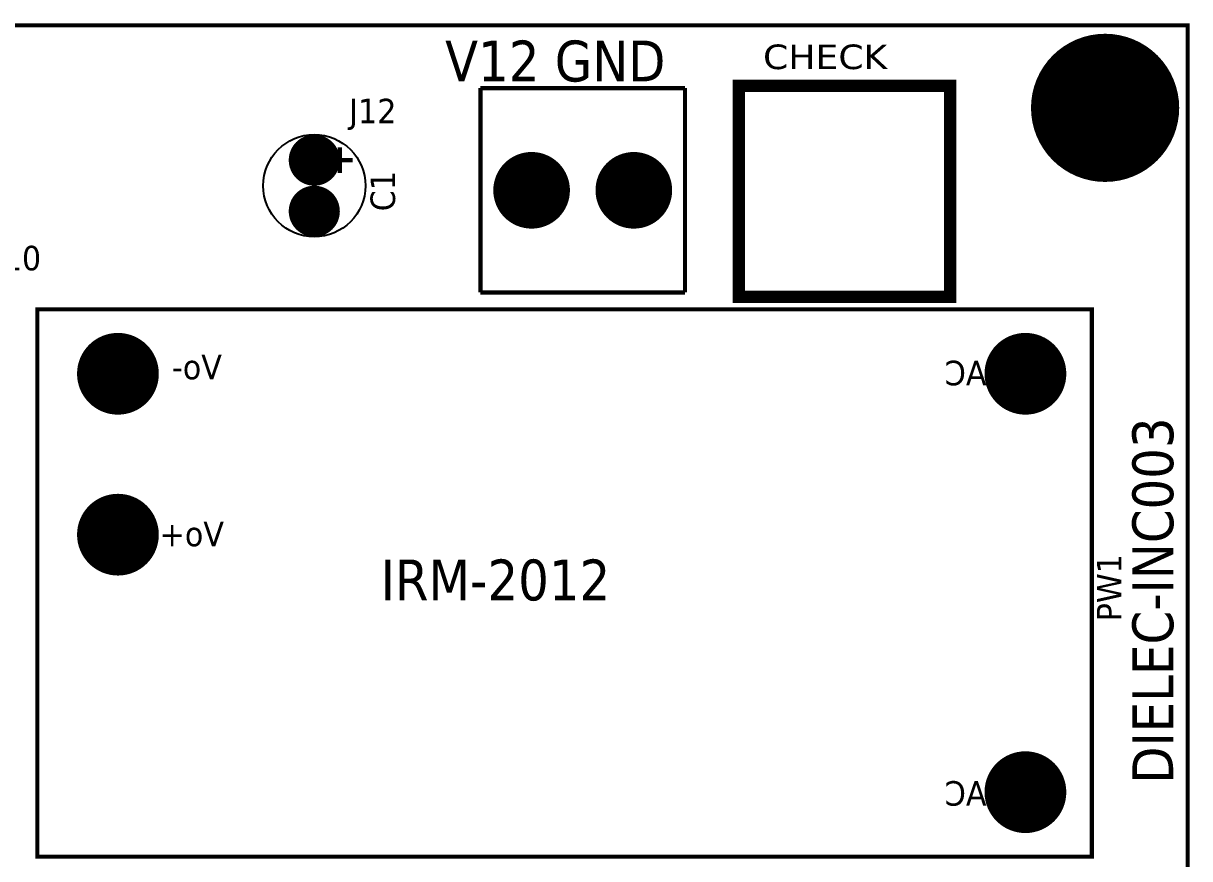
# Model space of a CAD drawing. Header units: millimetres. Extents: x 123.5 to 144.3, y 105.4 to 121.6.
# Drawn here: x 133.797 to 137.22, y 113.527 to 115.98 of the extents above; entities that cross this region are included whole.
import ezdxf

# ---------------------------------------------------------------- set-up
doc = ezdxf.new("R2010")
doc.units = ezdxf.units.MM
doc.layers.add('DESC', color=250, linetype='Continuous')
doc.styles.get("Standard").update_dxf_attribs({"font": 'tahoma.ttf'})

# ---------------------------------------------------------------- blocks, each defined once
blk = doc.blocks.new('EPAD')
at = {"const_width": 0.5}
blk.add_lwpolyline([(-0.25, 0, 1), (0.25, 0, 1)], format="xyb", close=True, dxfattribs=at)
blk = doc.blocks.new('IncubadoraCard')
for points, const_width in [([(129.93, 110.7993), (135.0875, 110.7993), (135.0875, 114.5355), (129.93, 114.5355), (129.93, 110.7993)], 0.008), ([(129.93, 110.7993), (135.0875, 110.7993), (135.0875, 114.5355), (129.93, 114.5355), (129.93, 110.7993)], 0.008), ([(129.93, 110.7993), (135.0875, 110.7993), (135.0875, 114.5355), (129.93, 114.5355), (129.93, 110.7993)], 0.008), ([(134.2094, 114.0039), (134.6228, 114.0039), (134.6228, 114.4173), (134.2094, 114.4173), (134.2094, 114.0039)], 0.024), ([(134.2094, 114.0039), (134.6228, 114.0039), (134.6228, 114.4173), (134.2094, 114.4173), (134.2094, 114.0039)], 0.024), ([(134.2094, 114.0039), (134.6228, 114.0039), (134.6228, 114.4173), (134.2094, 114.4173), (134.2094, 114.0039)], 0.024), ([(133.7039, 114.4126), (133.7039, 114.0126)], 0.008), ([(133.7039, 114.4126), (134.1039, 114.4126)], 0.008), ([(133.7039, 114.4126), (133.7039, 114.0126)], 0.008), ([(133.7039, 114.4126), (134.1039, 114.4126)], 0.008), ([(133.7039, 114.4126), (133.7039, 114.0126)], 0.008), ([(133.7039, 114.4126), (134.1039, 114.4126)], 0.008), ([(134.1039, 114.4126), (134.1039, 114.0126)], 0.008), ([(134.1039, 114.4126), (134.1039, 114.0126)], 0.008), ([(134.1039, 114.4126), (134.1039, 114.0126)], 0.008), ([(133.4287, 114.2966), (133.4287, 114.2466)], 0.008), ([(133.4287, 114.2966), (133.4287, 114.2466)], 0.008), ([(133.4287, 114.2966), (133.4287, 114.2466)], 0.008), ([(133.4537, 114.2716), (133.4037, 114.2716)], 0.008), ([(133.4537, 114.2716), (133.4037, 114.2716)], 0.008), ([(133.4537, 114.2716), (133.4037, 114.2716)], 0.008), ([(133.7039, 114.0126), (134.1039, 114.0126)], 0.008), ([(133.7039, 114.0126), (134.1039, 114.0126)], 0.008), ([(133.7039, 114.0126), (134.1039, 114.0126)], 0.008), ([(132.837, 112.9086), (134.9, 112.9086), (134.9, 113.9795), (132.837, 113.9795), (132.837, 112.9086)], 0.008), ([(132.837, 112.9086), (134.9, 112.9086), (134.9, 113.9795), (132.837, 113.9795), (132.837, 112.9086)], 0.008), ([(132.837, 112.9086), (134.9, 112.9086), (134.9, 113.9795), (132.837, 113.9795), (132.837, 112.9086)], 0.008)]:
    blk.add_lwpolyline(points, dxfattribs=dict(const_width=const_width))
for centre, radius in [((134.926, 114.374), 0.03), ((133.3787, 114.2216), 0.1), ((133.3787, 114.2216), 0.1), ((133.3787, 114.2216), 0.1), ((133.3787, 114.2716), 0.025), ((133.8039, 114.2126), 0.03), ((134.0039, 114.2126), 0.03), ((133.3787, 114.1716), 0.025), ((132.9945, 113.8535), 0.03), ((134.7701, 113.8535), 0.03), ((132.9945, 113.5386), 0.03), ((134.7701, 113.0346), 0.03)]:
    blk.add_circle(centre, radius)
for p, xscale, yscale in [((134.926, 114.374), 0.29, 0.29), ((134.926, 114.374), 0.25, 0.25), ((133.3787, 114.2716), 0.1, 0.1), ((133.3787, 114.2716), 0.08, 0.08), ((133.8039, 114.2126), 0.15, 0.15), ((134.0039, 114.2126), 0.15, 0.15), ((133.8039, 114.2126), 0.12, 0.12), ((134.0039, 114.2126), 0.12, 0.12), ((133.3787, 114.1716), 0.1, 0.1), ((133.3787, 114.1716), 0.08, 0.08), ((132.9945, 113.8535), 0.16, 0.16), ((134.7701, 113.8535), 0.16, 0.16), ((132.9945, 113.8535), 0.13, 0.13), ((134.7701, 113.8535), 0.13, 0.13), ((132.9945, 113.5386), 0.16, 0.16), ((132.9945, 113.5386), 0.13, 0.13), ((134.7701, 113.0346), 0.16, 0.16), ((134.7701, 113.0346), 0.13, 0.13)]:
    blk.add_blockref('EPAD', p, dxfattribs=dict(xscale=xscale, yscale=yscale))
for s, p in [('V12 GND', (133.6346, 114.4257)), ('V12 GND', (133.6346, 114.4257)), ('V12 GND', (133.6346, 114.4257)), ('IRM-2012', (133.5087, 113.41)), ('IRM-2012', (133.5087, 113.41)), ('IRM-2012', (133.5087, 113.41))]:
    blk.add_text(s, height=0.08).set_placement(p)
for s, width, p in [('CHECK', 1.25, (134.2567, 114.4499)), ('CHECK', 1.25, (134.2567, 114.4499)), ('CHECK', 1.25, (134.2567, 114.4499)), ('J12', 1.041667, (133.447, 114.3438)), ('J12', 1.041667, (133.447, 114.3438)), ('J12', 1.041667, (133.447, 114.3438)), ('J10', 1.041667, (132.7518, 114.056)), ('J10', 1.041667, (132.7518, 114.056)), ('J10', 1.041667, (132.7518, 114.056))]:
    blk.add_text(s, height=0.048, dxfattribs=dict(width=width)).set_placement(p)
at = {"width": 1.041667}
for s, p in [('C1', (133.5367, 114.1716)), ('C1', (133.5367, 114.1716)), ('C1', (133.5367, 114.1716)), ('PW1', (134.958, 113.3691)), ('PW1', (134.958, 113.3691)), ('PW1', (134.958, 113.3691))]:
    blk.add_text(s, height=0.048, rotation=90, dxfattribs=at).set_placement(p)
at = {"text_generation_flag": 2, "width": 1.041667}
for s, p in [('Vo-', (133.1979, 113.8428)), ('Vo-', (133.1979, 113.8428)), ('Vo-', (133.1979, 113.8428)), ('AC', (134.694, 113.831)), ('AC', (134.694, 113.831)), ('AC', (134.694, 113.831)), ('Vo+', (133.2019, 113.516)), ('Vo+', (133.2019, 113.516)), ('Vo+', (133.2019, 113.516)), ('AC', (134.694, 113.0082)), ('AC', (134.694, 113.0082)), ('AC', (134.694, 113.0082))]:
    blk.add_text(s, height=0.048, dxfattribs=at).set_placement(p)
blk.add_text('DIELEC-INC003', height=0.08, rotation=90).set_placement((135.0593, 113.0513))
blk.add_text('DIELEC-INC003', height=0.08, rotation=90).set_placement((135.0593, 113.0513))
blk.add_text('DIELEC-INC003', height=0.08, rotation=90).set_placement((135.0593, 113.0513))

msp = doc.modelspace()

# ---------------------------------------------------------------- block references
at = {"layer": 'DESC', "xscale": 1.5, "yscale": 1.5, "zscale": 1.5}
msp.add_blockref('IncubadoraCard', (-65.4174, -55.8296), dxfattribs=at)

doc.saveas('drawing.dxf')
